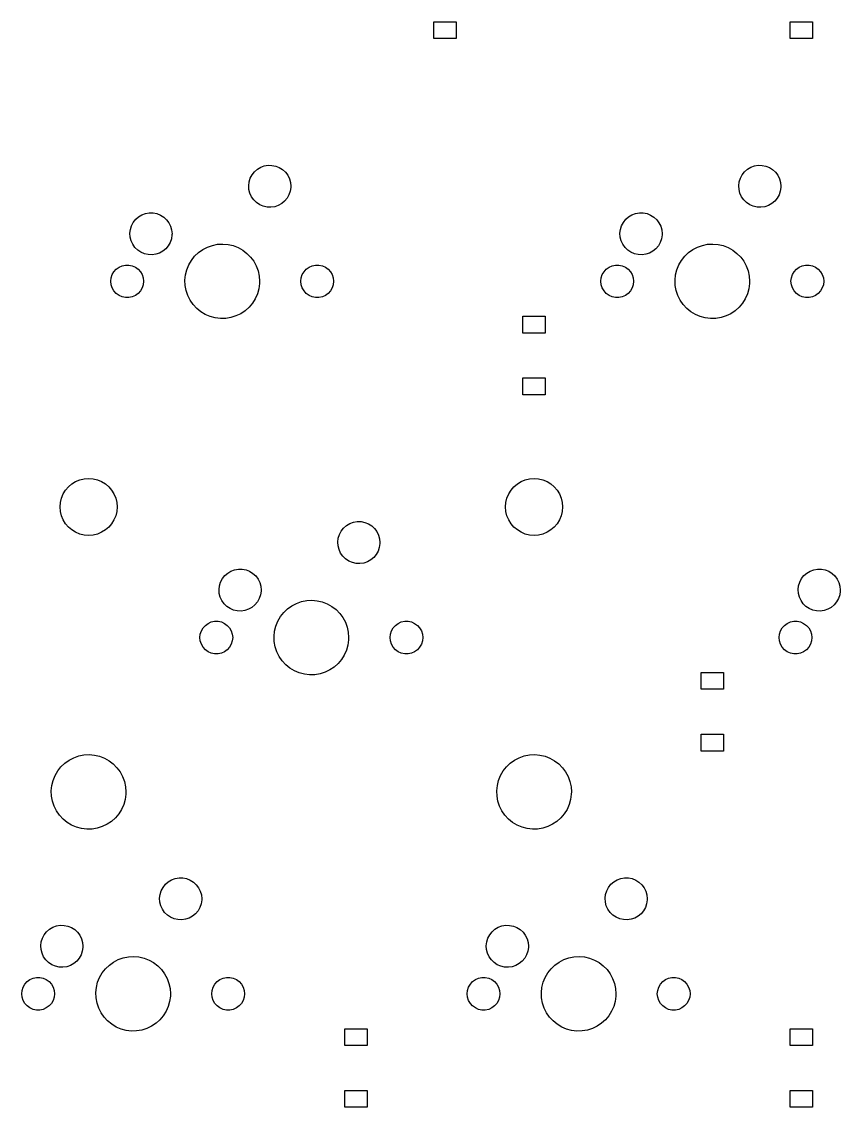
# Model space of a CAD drawing. Extents: x 30 to 427, y -149 to -23.
# Drawn here: x 32.1 to 75.9, y -144.2 to -86.1 of the extents above; entities that cross this region are included whole.
import ezdxf

# ---------------------------------------------------------------- set-up
doc = ezdxf.new("R2010")
doc.units = 0
doc.layers.add('BLACK', color=7, linetype='CONTINUOUS')

msp = doc.modelspace()

# ---------------------------------------------------------------- linework, layer by layer
at = {"layer": 'BLACK', "linetype": 'CONTINUOUS'}
for p, q in [((54.1687, -87.0312), (54.1687, -86.1312)), ((54.1687, -86.1312), (55.3687, -86.1312)), ((55.3687, -86.1312), (55.3687, -87.0312)), ((73.2188, -87.0312), (73.2188, -86.1312)), ((73.2188, -86.1312), (74.4188, -86.1312)), ((74.4188, -86.1312), (74.4188, -87.0312)), ((55.3687, -87.0312), (54.1687, -87.0312)), ((74.4188, -87.0312), (73.2188, -87.0312)), ((44.5865, -94.1581), (44.7412, -94.0224)), ((44.7412, -94.0224), (44.9182, -93.9171)), ((44.9182, -93.9171), (45.1113, -93.8458)), ((45.1113, -93.8458), (45.3142, -93.811)), ((45.3142, -93.811), (45.5201, -93.8137)), ((45.5201, -93.8137), (45.722, -93.8538)), ((45.722, -93.8538), (45.9132, -93.9301)), ((45.9132, -93.9301), (46.0874, -94.04)), ((46.0874, -94.04), (46.2385, -94.1797)), ((70.7802, -94.1581), (70.935, -94.0224)), ((70.935, -94.0224), (71.1119, -93.9171)), ((71.1119, -93.9171), (71.3051, -93.8458)), ((71.3051, -93.8458), (71.508, -93.811)), ((71.508, -93.811), (71.7138, -93.8137)), ((71.7138, -93.8137), (71.9158, -93.8538)), ((71.9158, -93.8538), (72.107, -93.9301)), ((72.107, -93.9301), (72.2811, -94.04)), ((72.2811, -94.04), (72.4323, -94.1797)), ((44.3021, -94.6986), (44.3631, -94.502)), ((44.3631, -94.502), (44.459, -94.3198)), ((44.459, -94.3198), (44.5865, -94.1581)), ((46.2385, -94.1797), (46.3617, -94.3447)), ((46.3617, -94.3447), (46.4528, -94.5293)), ((46.4528, -94.5293), (46.5087, -94.7275)), ((70.4958, -94.6986), (70.5569, -94.502)), ((70.5569, -94.502), (70.6527, -94.3198)), ((70.6527, -94.3198), (70.7802, -94.1581)), ((72.4323, -94.1797), (72.5555, -94.3447)), ((72.5555, -94.3447), (72.6465, -94.5293)), ((72.6465, -94.5293), (72.7024, -94.7275)), ((44.2779, -94.9031), (44.3021, -94.6986)), ((44.2914, -95.1085), (44.2779, -94.9031)), ((44.342, -95.308), (44.2914, -95.1085)), ((46.4964, -95.1951), (46.4302, -95.3901)), ((46.526, -94.9914), (46.4964, -95.1951)), ((46.5087, -94.7275), (46.5275, -94.9325)), ((46.5275, -94.9325), (46.526, -94.9914)), ((70.4716, -94.9031), (70.4958, -94.6986)), ((70.4851, -95.1085), (70.4716, -94.9031)), ((70.5358, -95.308), (70.4851, -95.1085)), ((72.6902, -95.1951), (72.624, -95.3901)), ((72.7197, -94.9914), (72.6902, -95.1951)), ((72.7024, -94.7275), (72.7212, -94.9325)), ((72.7212, -94.9325), (72.7197, -94.9914)), ((44.4282, -95.495), (44.342, -95.308)), ((44.547, -95.6631), (44.4282, -95.495)), ((44.6945, -95.8068), (44.547, -95.6631)), ((46.198, -95.728), (46.0397, -95.8596)), ((46.3296, -95.5697), (46.198, -95.728)), ((46.4302, -95.3901), (46.3296, -95.5697)), ((70.622, -95.495), (70.5358, -95.308)), ((70.7408, -95.6631), (70.622, -95.495)), ((70.8883, -95.8068), (70.7408, -95.6631)), ((72.3917, -95.728), (72.2335, -95.8596)), ((72.5234, -95.5697), (72.3917, -95.728)), ((72.624, -95.3901), (72.5234, -95.5697)), ((38.7613, -96.3858), (38.9642, -96.351)), ((38.9642, -96.351), (39.1701, -96.3537)), ((39.1701, -96.3537), (39.372, -96.3938)), ((44.8657, -95.9212), (44.6945, -95.8068)), ((45.0549, -96.0024), (44.8657, -95.9212)), ((45.2557, -96.0479), (45.0549, -96.0024)), ((45.4614, -96.056), (45.2557, -96.0479)), ((45.6651, -96.0264), (45.4614, -96.056)), ((45.8601, -95.9602), (45.6651, -96.0264)), ((46.0397, -95.8596), (45.8601, -95.9602)), ((64.9551, -96.3858), (65.158, -96.351)), ((65.158, -96.351), (65.3638, -96.3537)), ((65.3638, -96.3537), (65.5658, -96.3938)), ((71.0594, -95.9212), (70.8883, -95.8068)), ((71.2486, -96.0024), (71.0594, -95.9212)), ((71.4494, -96.0479), (71.2486, -96.0024)), ((71.6551, -96.056), (71.4494, -96.0479)), ((71.8589, -96.0264), (71.6551, -96.056)), ((72.0538, -95.9602), (71.8589, -96.0264)), ((72.2335, -95.8596), (72.0538, -95.9602)), ((38.0131, -97.042), (38.109, -96.8598)), ((38.109, -96.8598), (38.2365, -96.6981)), ((38.2365, -96.6981), (38.3912, -96.5624)), ((38.3912, -96.5624), (38.5682, -96.4571)), ((38.5682, -96.4571), (38.7613, -96.3858)), ((39.372, -96.3938), (39.5632, -96.4701)), ((39.5632, -96.4701), (39.7374, -96.58)), ((39.7374, -96.58), (39.8885, -96.7197)), ((39.8885, -96.7197), (40.0117, -96.8847)), ((40.0117, -96.8847), (40.1028, -97.0693)), ((64.2069, -97.042), (64.3027, -96.8598)), ((64.3027, -96.8598), (64.4302, -96.6981)), ((64.4302, -96.6981), (64.585, -96.5624)), ((64.585, -96.5624), (64.7619, -96.4571)), ((64.7619, -96.4571), (64.9551, -96.3858)), ((65.5658, -96.3938), (65.757, -96.4701)), ((65.757, -96.4701), (65.9311, -96.58)), ((65.9311, -96.58), (66.0823, -96.7197)), ((66.0823, -96.7197), (66.2055, -96.8847)), ((66.2055, -96.8847), (66.2965, -97.0693)), ((37.9279, -97.4431), (37.9521, -97.2386)), ((37.9414, -97.6485), (37.9279, -97.4431)), ((37.9521, -97.2386), (38.0131, -97.042)), ((40.1028, -97.0693), (40.1587, -97.2675)), ((40.1587, -97.2675), (40.1775, -97.4725)), ((40.1775, -97.4725), (40.176, -97.5314)), ((64.1216, -97.4431), (64.1458, -97.2386)), ((64.1351, -97.6485), (64.1216, -97.4431)), ((64.1458, -97.2386), (64.2069, -97.042)), ((66.2965, -97.0693), (66.3524, -97.2675)), ((66.3524, -97.2675), (66.3713, -97.4725)), ((66.3713, -97.4725), (66.3697, -97.5314)), ((37.992, -97.848), (37.9414, -97.6485)), ((38.0782, -98.035), (37.992, -97.848)), ((38.197, -98.2031), (38.0782, -98.035)), ((40.0802, -97.9301), (39.9796, -98.1097)), ((40.1464, -97.7351), (40.0802, -97.9301)), ((40.176, -97.5314), (40.1464, -97.7351)), ((42.0706, -98.1826), (42.3364, -98.0893)), ((42.3364, -98.0893), (42.6126, -98.0343)), ((42.6126, -98.0343), (42.8938, -98.0188)), ((42.8938, -98.0188), (43.1744, -98.0431)), ((43.1744, -98.0431), (43.4488, -98.1067)), ((64.1858, -97.848), (64.1351, -97.6485)), ((64.272, -98.035), (64.1858, -97.848)), ((64.3908, -98.2031), (64.272, -98.035)), ((66.274, -97.9301), (66.1734, -98.1097)), ((66.3402, -97.7351), (66.274, -97.9301)), ((66.3697, -97.5314), (66.3402, -97.7351)), ((68.2644, -98.1826), (68.5301, -98.0893)), ((68.5301, -98.0893), (68.8063, -98.0343)), ((68.8063, -98.0343), (69.0876, -98.0188)), ((69.0876, -98.0188), (69.3682, -98.0431)), ((69.3682, -98.0431), (69.6425, -98.1067)), ((38.3445, -98.3468), (38.197, -98.2031)), ((38.5157, -98.4612), (38.3445, -98.3468)), ((38.7049, -98.5424), (38.5157, -98.4612)), ((38.9057, -98.5879), (38.7049, -98.5424)), ((39.1114, -98.596), (38.9057, -98.5879)), ((39.3151, -98.5664), (39.1114, -98.596)), ((39.5101, -98.5002), (39.3151, -98.5664)), ((39.6897, -98.3996), (39.5101, -98.5002)), ((39.848, -98.268), (39.6897, -98.3996)), ((39.9796, -98.1097), (39.848, -98.268)), ((41.2134, -98.8918), (41.3877, -98.6706)), ((41.3877, -98.6706), (41.5915, -98.4762)), ((41.5915, -98.4762), (41.8207, -98.3124)), ((41.8207, -98.3124), (42.0706, -98.1826)), ((43.4488, -98.1067), (43.7115, -98.2084)), ((43.7115, -98.2084), (43.9572, -98.346)), ((43.9572, -98.346), (44.1811, -98.5169)), ((44.1811, -98.5169), (44.3787, -98.7176)), ((64.5383, -98.3468), (64.3908, -98.2031)), ((64.7094, -98.4612), (64.5383, -98.3468)), ((64.8986, -98.5424), (64.7094, -98.4612)), ((65.0994, -98.5879), (64.8986, -98.5424)), ((65.3051, -98.596), (65.0994, -98.5879)), ((65.5089, -98.5664), (65.3051, -98.596)), ((65.7038, -98.5002), (65.5089, -98.5664)), ((65.8835, -98.3996), (65.7038, -98.5002)), ((66.0417, -98.268), (65.8835, -98.3996)), ((66.1734, -98.1097), (66.0417, -98.268)), ((67.4071, -98.8918), (67.5815, -98.6706)), ((67.5815, -98.6706), (67.7853, -98.4762)), ((67.7853, -98.4762), (68.0144, -98.3124)), ((68.0144, -98.3124), (68.2644, -98.1826)), ((69.6425, -98.1067), (69.9052, -98.2084)), ((69.9052, -98.2084), (70.1509, -98.346)), ((70.1509, -98.346), (70.3748, -98.5169)), ((70.3748, -98.5169), (70.5724, -98.7176)), ((37.197, -99.3622), (37.345, -99.2547)), ((37.345, -99.2547), (37.5121, -99.1803)), ((37.5121, -99.1803), (37.691, -99.1423)), ((37.691, -99.1423), (37.874, -99.1423)), ((37.874, -99.1423), (38.0529, -99.1803)), ((38.0529, -99.1803), (38.22, -99.2547)), ((38.22, -99.2547), (38.368, -99.3622)), ((40.9662, -99.3964), (41.0719, -99.1353)), ((41.0719, -99.1353), (41.2134, -98.8918)), ((44.3787, -98.7176), (44.546, -98.9441)), ((44.546, -98.9441), (44.6797, -99.192)), ((44.6797, -99.192), (44.7772, -99.4562)), ((47.357, -99.3622), (47.505, -99.2547)), ((47.505, -99.2547), (47.6721, -99.1803)), ((47.6721, -99.1803), (47.851, -99.1423)), ((47.851, -99.1423), (48.034, -99.1423)), ((48.034, -99.1423), (48.2129, -99.1803)), ((48.2129, -99.1803), (48.38, -99.2547)), ((48.38, -99.2547), (48.528, -99.3622)), ((63.3908, -99.3622), (63.5388, -99.2547)), ((63.5388, -99.2547), (63.7059, -99.1803)), ((63.7059, -99.1803), (63.8848, -99.1423)), ((63.8848, -99.1423), (64.0677, -99.1423)), ((64.0677, -99.1423), (64.2466, -99.1803)), ((64.2466, -99.1803), (64.4137, -99.2547)), ((64.4137, -99.2547), (64.5617, -99.3622)), ((67.1599, -99.3964), (67.2657, -99.1353)), ((67.2657, -99.1353), (67.4071, -98.8918)), ((70.5724, -98.7176), (70.7398, -98.9441)), ((70.7398, -98.9441), (70.8735, -99.192)), ((70.8735, -99.192), (70.971, -99.4562)), ((73.5508, -99.3622), (73.6987, -99.2547)), ((73.6987, -99.2547), (73.8659, -99.1803)), ((73.8659, -99.1803), (74.0448, -99.1423)), ((74.0448, -99.1423), (74.2277, -99.1423)), ((74.2277, -99.1423), (74.4066, -99.1803)), ((74.4066, -99.1803), (74.5737, -99.2547)), ((74.5737, -99.2547), (74.7217, -99.3622)), ((36.9075, -100.012), (36.9266, -99.8306)), ((36.9266, -99.8306), (36.9831, -99.6566)), ((36.9831, -99.6566), (37.0746, -99.4982)), ((37.0746, -99.4982), (37.197, -99.3622)), ((38.368, -99.3622), (38.4904, -99.4982)), ((38.4904, -99.4982), (38.5819, -99.6566)), ((38.5819, -99.6566), (38.6384, -99.8306)), ((38.6384, -99.8306), (38.6575, -100.012)), ((40.8696, -99.9499), (40.8983, -99.6697)), ((40.8983, -99.6697), (40.9662, -99.3964)), ((44.7772, -99.4562), (44.8365, -99.7316)), ((44.8365, -99.7316), (44.8564, -100.012)), ((47.0675, -100.012), (47.0866, -99.8306)), ((47.0866, -99.8306), (47.1431, -99.6566)), ((47.1431, -99.6566), (47.2346, -99.4982)), ((47.2346, -99.4982), (47.357, -99.3622)), ((48.528, -99.3622), (48.6504, -99.4982)), ((48.6504, -99.4982), (48.7419, -99.6566)), ((48.7419, -99.6566), (48.7984, -99.8306)), ((48.7984, -99.8306), (48.8175, -100.012)), ((63.1013, -100.012), (63.1204, -99.8306)), ((63.1204, -99.8306), (63.1769, -99.6566)), ((63.1769, -99.6566), (63.2684, -99.4982)), ((63.2684, -99.4982), (63.3908, -99.3622)), ((64.5617, -99.3622), (64.6841, -99.4982)), ((64.6841, -99.4982), (64.7756, -99.6566)), ((64.7756, -99.6566), (64.8321, -99.8306)), ((64.8321, -99.8306), (64.8512, -100.012)), ((67.0633, -99.9499), (67.092, -99.6697)), ((67.092, -99.6697), (67.1599, -99.3964)), ((70.971, -99.4562), (71.0303, -99.7316)), ((71.0303, -99.7316), (71.0502, -100.012)), ((73.2612, -100.012), (73.2804, -99.8306)), ((73.2804, -99.8306), (73.3369, -99.6566)), ((73.3369, -99.6566), (73.4284, -99.4982)), ((73.4284, -99.4982), (73.5508, -99.3622)), ((74.7217, -99.3622), (74.8441, -99.4982)), ((74.8441, -99.4982), (74.9356, -99.6566)), ((74.9356, -99.6566), (74.9921, -99.8306)), ((74.9921, -99.8306), (75.0112, -100.012)), ((36.9266, -100.194), (36.9075, -100.012)), ((36.9831, -100.368), (36.9266, -100.194)), ((37.0746, -100.527), (36.9831, -100.368)), ((38.5819, -100.368), (38.4904, -100.527)), ((38.6384, -100.194), (38.5819, -100.368)), ((38.6575, -100.012), (38.6384, -100.194)), ((40.8806, -100.231), (40.8696, -99.9499)), ((40.9312, -100.508), (40.8806, -100.231)), ((44.815, -100.417), (44.7385, -100.688)), ((44.8525, -100.138), (44.815, -100.417)), ((44.8564, -100.012), (44.8525, -100.138)), ((47.0866, -100.194), (47.0675, -100.012)), ((47.1431, -100.368), (47.0866, -100.194)), ((47.2346, -100.527), (47.1431, -100.368)), ((48.7419, -100.368), (48.6504, -100.527)), ((48.7984, -100.194), (48.7419, -100.368)), ((48.8175, -100.012), (48.7984, -100.194)), ((63.1204, -100.194), (63.1013, -100.012)), ((63.1769, -100.368), (63.1204, -100.194)), ((63.2684, -100.527), (63.1769, -100.368)), ((64.7756, -100.368), (64.6841, -100.527)), ((64.8321, -100.194), (64.7756, -100.368)), ((64.8512, -100.012), (64.8321, -100.194)), ((67.0744, -100.231), (67.0633, -99.9499)), ((67.125, -100.508), (67.0744, -100.231)), ((71.0087, -100.417), (70.9323, -100.688)), ((71.0462, -100.138), (71.0087, -100.417)), ((71.0502, -100.012), (71.0462, -100.138)), ((73.2804, -100.194), (73.2612, -100.012)), ((73.3369, -100.368), (73.2804, -100.194)), ((73.4284, -100.527), (73.3369, -100.368)), ((74.9356, -100.368), (74.8441, -100.527)), ((74.9921, -100.194), (74.9356, -100.368)), ((75.0112, -100.012), (74.9921, -100.194)), ((37.197, -100.663), (37.0746, -100.527)), ((37.345, -100.77), (37.197, -100.663)), ((37.5121, -100.845), (37.345, -100.77)), ((37.691, -100.883), (37.5121, -100.845)), ((37.874, -100.883), (37.691, -100.883)), ((38.0529, -100.845), (37.874, -100.883)), ((38.22, -100.77), (38.0529, -100.845)), ((38.368, -100.663), (38.22, -100.77)), ((38.4904, -100.527), (38.368, -100.663)), ((41.0204, -100.776), (40.9312, -100.508)), ((41.1463, -101.027), (41.0204, -100.776)), ((44.6246, -100.946), (44.4756, -101.184)), ((44.7385, -100.688), (44.6246, -100.946)), ((47.357, -100.663), (47.2346, -100.527)), ((47.505, -100.77), (47.357, -100.663)), ((47.6721, -100.845), (47.505, -100.77)), ((47.851, -100.883), (47.6721, -100.845)), ((48.034, -100.883), (47.851, -100.883)), ((48.2129, -100.845), (48.034, -100.883)), ((48.38, -100.77), (48.2129, -100.845)), ((48.528, -100.663), (48.38, -100.77)), ((48.6504, -100.527), (48.528, -100.663)), ((63.3908, -100.663), (63.2684, -100.527)), ((63.5388, -100.77), (63.3908, -100.663)), ((63.7059, -100.845), (63.5388, -100.77)), ((63.8848, -100.883), (63.7059, -100.845)), ((64.0677, -100.883), (63.8848, -100.883)), ((64.2466, -100.845), (64.0677, -100.883)), ((64.4137, -100.77), (64.2466, -100.845)), ((64.5617, -100.663), (64.4137, -100.77)), ((64.6841, -100.527), (64.5617, -100.663)), ((67.2141, -100.776), (67.125, -100.508)), ((67.34, -101.027), (67.2141, -100.776)), ((70.8184, -100.946), (70.6693, -101.184)), ((70.9323, -100.688), (70.8184, -100.946)), ((73.5508, -100.663), (73.4284, -100.527)), ((73.6987, -100.77), (73.5508, -100.663)), ((73.8659, -100.845), (73.6987, -100.77)), ((74.0448, -100.883), (73.8659, -100.845)), ((74.2277, -100.883), (74.0448, -100.883)), ((74.4066, -100.845), (74.2277, -100.883)), ((74.5737, -100.77), (74.4066, -100.845)), ((74.7217, -100.663), (74.5737, -100.77)), ((74.8441, -100.527), (74.7217, -100.663)), ((41.3064, -101.259), (41.1463, -101.027)), ((41.4976, -101.466), (41.3064, -101.259)), ((41.716, -101.644), (41.4976, -101.466)), ((44.2944, -101.4), (44.0846, -101.588)), ((44.4756, -101.184), (44.2944, -101.4)), ((67.5001, -101.259), (67.34, -101.027)), ((67.6913, -101.466), (67.5001, -101.259)), ((67.9097, -101.644), (67.6913, -101.466)), ((70.4881, -101.4), (70.2783, -101.588)), ((70.6693, -101.184), (70.4881, -101.4)), ((41.9573, -101.789), (41.716, -101.644)), ((42.2166, -101.899), (41.9573, -101.789)), ((42.4889, -101.971), (42.2166, -101.899)), ((42.7686, -102.004), (42.4889, -101.971)), ((43.0501, -101.998), (42.7686, -102.004)), ((43.328, -101.951), (43.0501, -101.998)), ((43.5965, -101.866), (43.328, -101.951)), ((43.8504, -101.744), (43.5965, -101.866)), ((44.0846, -101.588), (43.8504, -101.744)), ((58.9312, -102.781), (58.9312, -101.881)), ((58.9312, -101.881), (60.1312, -101.881)), ((60.1312, -101.881), (60.1312, -102.781)), ((68.151, -101.789), (67.9097, -101.644)), ((68.4104, -101.899), (68.151, -101.789)), ((68.6826, -101.971), (68.4104, -101.899)), ((68.9623, -102.004), (68.6826, -101.971)), ((69.2439, -101.998), (68.9623, -102.004)), ((69.5217, -101.951), (69.2439, -101.998)), ((69.7903, -101.866), (69.5217, -101.951)), ((70.0441, -101.744), (69.7903, -101.866)), ((70.2783, -101.588), (70.0441, -101.744)), ((60.1312, -102.781), (58.9312, -102.781)), ((58.9312, -106.081), (58.9312, -105.181)), ((58.9312, -105.181), (60.1312, -105.181)), ((60.1312, -105.181), (60.1312, -106.081)), ((60.1312, -106.081), (58.9312, -106.081)), ((34.6411, -111), (34.823, -110.845)), ((34.823, -110.845), (35.0269, -110.72)), ((35.0269, -110.72), (35.2478, -110.628)), ((35.2478, -110.628), (35.4803, -110.572)), ((35.4803, -110.572), (35.7188, -110.553)), ((35.7188, -110.553), (35.9572, -110.572)), ((35.9572, -110.572), (36.1897, -110.628)), ((36.1897, -110.628), (36.4106, -110.72)), ((36.4106, -110.72), (36.6145, -110.845)), ((36.6145, -110.845), (36.7964, -111)), ((58.4536, -111), (58.6355, -110.845)), ((58.6355, -110.845), (58.8394, -110.72)), ((58.8394, -110.72), (59.0603, -110.628)), ((59.0603, -110.628), (59.2928, -110.572)), ((59.2928, -110.572), (59.5312, -110.553)), ((59.5312, -110.553), (59.7697, -110.572)), ((59.7697, -110.572), (60.0022, -110.628)), ((60.0022, -110.628), (60.2231, -110.72)), ((60.2231, -110.72), (60.427, -110.845)), ((60.427, -110.845), (60.6089, -111)), ((34.2693, -111.607), (34.3609, -111.386)), ((34.3609, -111.386), (34.4858, -111.182)), ((34.4858, -111.182), (34.6411, -111)), ((36.7964, -111), (36.9517, -111.182)), ((36.9517, -111.182), (37.0766, -111.386)), ((37.0766, -111.386), (37.1682, -111.607)), ((58.0818, -111.607), (58.1734, -111.386)), ((58.1734, -111.386), (58.2983, -111.182)), ((58.2983, -111.182), (58.4536, -111)), ((60.6089, -111), (60.7642, -111.182)), ((60.7642, -111.182), (60.8891, -111.386)), ((60.8891, -111.386), (60.9807, -111.607)), ((34.1947, -112.078), (34.2135, -111.839)), ((34.2135, -111.839), (34.2693, -111.607)), ((37.1682, -111.607), (37.224, -111.839)), ((37.224, -111.839), (37.2428, -112.078)), ((58.0072, -112.078), (58.026, -111.839)), ((58.026, -111.839), (58.0818, -111.607)), ((60.9807, -111.607), (61.0365, -111.839)), ((61.0365, -111.839), (61.0552, -112.078)), ((34.2135, -112.316), (34.1947, -112.078)), ((34.2693, -112.548), (34.2135, -112.316)), ((34.3609, -112.769), (34.2693, -112.548)), ((37.1682, -112.548), (37.0766, -112.769)), ((37.224, -112.316), (37.1682, -112.548)), ((37.2428, -112.078), (37.224, -112.316)), ((58.026, -112.316), (58.0072, -112.078)), ((58.0818, -112.548), (58.026, -112.316)), ((58.1734, -112.769), (58.0818, -112.548)), ((60.9807, -112.548), (60.8891, -112.769)), ((61.0365, -112.316), (60.9807, -112.548)), ((61.0552, -112.078), (61.0365, -112.316)), ((34.4858, -112.973), (34.3609, -112.769)), ((34.6411, -113.155), (34.4858, -112.973)), ((34.823, -113.31), (34.6411, -113.155)), ((36.7964, -113.155), (36.6145, -113.31)), ((36.9517, -112.973), (36.7964, -113.155)), ((37.0766, -112.769), (36.9517, -112.973)), ((49.349, -113.208), (49.5037, -113.072)), ((49.5037, -113.072), (49.6807, -112.967)), ((49.6807, -112.967), (49.8738, -112.896)), ((49.8738, -112.896), (50.0767, -112.861)), ((50.0767, -112.861), (50.2826, -112.864)), ((50.2826, -112.864), (50.4845, -112.904)), ((50.4845, -112.904), (50.6757, -112.98)), ((50.6757, -112.98), (50.8499, -113.09)), ((50.8499, -113.09), (51.001, -113.23)), ((58.2983, -112.973), (58.1734, -112.769)), ((58.4536, -113.155), (58.2983, -112.973)), ((58.6355, -113.31), (58.4536, -113.155)), ((60.6089, -113.155), (60.427, -113.31)), ((60.7642, -112.973), (60.6089, -113.155)), ((60.8891, -112.769), (60.7642, -112.973)), ((35.0269, -113.435), (34.823, -113.31)), ((35.2478, -113.527), (35.0269, -113.435)), ((35.4803, -113.583), (35.2478, -113.527)), ((35.7188, -113.602), (35.4803, -113.583)), ((35.9572, -113.583), (35.7188, -113.602)), ((36.1897, -113.527), (35.9572, -113.583)), ((36.4106, -113.435), (36.1897, -113.527)), ((36.6145, -113.31), (36.4106, -113.435)), ((49.0404, -113.953), (49.0646, -113.749)), ((49.0646, -113.749), (49.1256, -113.552)), ((49.1256, -113.552), (49.2215, -113.37)), ((49.2215, -113.37), (49.349, -113.208)), ((51.001, -113.23), (51.1242, -113.395)), ((51.1242, -113.395), (51.2153, -113.579)), ((51.2153, -113.579), (51.2712, -113.777)), ((51.2712, -113.777), (51.29, -113.983)), ((58.8394, -113.435), (58.6355, -113.31)), ((59.0603, -113.527), (58.8394, -113.435)), ((59.2928, -113.583), (59.0603, -113.527)), ((59.5312, -113.602), (59.2928, -113.583)), ((59.7697, -113.583), (59.5312, -113.602)), ((60.0022, -113.527), (59.7697, -113.583)), ((60.2231, -113.435), (60.0022, -113.527)), ((60.427, -113.31), (60.2231, -113.435)), ((49.0539, -114.158), (49.0404, -113.953)), ((49.1045, -114.358), (49.0539, -114.158)), ((49.1907, -114.545), (49.1045, -114.358)), ((51.2589, -114.245), (51.1927, -114.44)), ((51.2885, -114.041), (51.2589, -114.245)), ((51.29, -113.983), (51.2885, -114.041)), ((49.3095, -114.713), (49.1907, -114.545)), ((49.457, -114.857), (49.3095, -114.713)), ((49.6282, -114.971), (49.457, -114.857)), ((50.8022, -114.91), (50.6226, -115.01)), ((50.9605, -114.778), (50.8022, -114.91)), ((51.0921, -114.62), (50.9605, -114.778)), ((51.1927, -114.44), (51.0921, -114.62)), ((43.1537, -115.612), (43.3307, -115.507)), ((43.3307, -115.507), (43.5238, -115.436)), ((43.5238, -115.436), (43.7267, -115.401)), ((43.7267, -115.401), (43.9326, -115.404)), ((43.9326, -115.404), (44.1345, -115.444)), ((44.1345, -115.444), (44.3257, -115.52)), ((49.8174, -115.052), (49.6282, -114.971)), ((50.0182, -115.098), (49.8174, -115.052)), ((50.2239, -115.106), (50.0182, -115.098)), ((50.4276, -115.076), (50.2239, -115.106)), ((50.6226, -115.01), (50.4276, -115.076)), ((74.11, -115.612), (74.2869, -115.507)), ((74.2869, -115.507), (74.4801, -115.436)), ((74.4801, -115.436), (74.683, -115.401)), ((74.683, -115.401), (74.8888, -115.404)), ((74.8888, -115.404), (75.0908, -115.444)), ((75.0908, -115.444), (75.282, -115.52)), ((42.7146, -116.289), (42.7756, -116.092)), ((42.7756, -116.092), (42.8715, -115.91)), ((42.8715, -115.91), (42.999, -115.748)), ((42.999, -115.748), (43.1537, -115.612)), ((44.3257, -115.52), (44.4999, -115.63)), ((44.4999, -115.63), (44.651, -115.77)), ((44.651, -115.77), (44.7742, -115.935)), ((44.7742, -115.935), (44.8653, -116.119)), ((73.6708, -116.289), (73.7319, -116.092)), ((73.7319, -116.092), (73.8277, -115.91)), ((73.8277, -115.91), (73.9552, -115.748)), ((73.9552, -115.748), (74.11, -115.612)), ((75.282, -115.52), (75.4561, -115.63)), ((75.4561, -115.63), (75.6073, -115.77)), ((75.6073, -115.77), (75.7305, -115.935)), ((75.7305, -115.935), (75.8215, -116.119)), ((42.6904, -116.493), (42.7146, -116.289)), ((42.7039, -116.698), (42.6904, -116.493)), ((44.8653, -116.119), (44.9212, -116.317)), ((44.9385, -116.581), (44.9089, -116.785)), ((44.9212, -116.317), (44.94, -116.522)), ((44.94, -116.522), (44.9385, -116.581)), ((73.6466, -116.493), (73.6708, -116.289)), ((73.6601, -116.698), (73.6466, -116.493)), ((75.8215, -116.119), (75.8774, -116.317)), ((75.8947, -116.581), (75.8652, -116.785)), ((75.8774, -116.317), (75.8962, -116.522)), ((75.8962, -116.522), (75.8947, -116.581)), ((42.7545, -116.898), (42.7039, -116.698)), ((42.8407, -117.085), (42.7545, -116.898)), ((42.9595, -117.253), (42.8407, -117.085)), ((43.107, -117.397), (42.9595, -117.253)), ((44.7421, -117.16), (44.6105, -117.318)), ((44.8427, -116.98), (44.7421, -117.16)), ((44.9089, -116.785), (44.8427, -116.98)), ((46.5832, -117.362), (46.8331, -117.233)), ((46.8331, -117.233), (47.0989, -117.139)), ((47.0989, -117.139), (47.3751, -117.084)), ((47.3751, -117.084), (47.6563, -117.069)), ((47.6563, -117.069), (47.9369, -117.093)), ((47.9369, -117.093), (48.2113, -117.157)), ((48.2113, -117.157), (48.474, -117.258)), ((48.474, -117.258), (48.7197, -117.396)), ((73.7108, -116.898), (73.6601, -116.698)), ((73.797, -117.085), (73.7108, -116.898)), ((73.9158, -117.253), (73.797, -117.085)), ((74.0633, -117.397), (73.9158, -117.253)), ((75.6984, -117.16), (75.5667, -117.318)), ((75.799, -116.98), (75.6984, -117.16)), ((75.8652, -116.785), (75.799, -116.98)), ((43.2782, -117.511), (43.107, -117.397)), ((43.4674, -117.592), (43.2782, -117.511)), ((43.6682, -117.638), (43.4674, -117.592)), ((43.8739, -117.646), (43.6682, -117.638)), ((44.0776, -117.616), (43.8739, -117.646)), ((44.2726, -117.55), (44.0776, -117.616)), ((44.4522, -117.45), (44.2726, -117.55)), ((44.6105, -117.318), (44.4522, -117.45)), ((45.9759, -117.942), (46.1502, -117.721)), ((46.1502, -117.721), (46.354, -117.526)), ((46.354, -117.526), (46.5832, -117.362)), ((48.7197, -117.396), (48.9436, -117.567)), ((48.9436, -117.567), (49.1412, -117.768)), ((49.1412, -117.768), (49.3085, -117.994)), ((74.2344, -117.511), (74.0633, -117.397)), ((74.4236, -117.592), (74.2344, -117.511)), ((74.6244, -117.638), (74.4236, -117.592)), ((74.8301, -117.646), (74.6244, -117.638)), ((75.0339, -117.616), (74.8301, -117.646)), ((75.2288, -117.55), (75.0339, -117.616)), ((75.4085, -117.45), (75.2288, -117.55)), ((75.5667, -117.318), (75.4085, -117.45)), ((41.8371, -118.548), (41.9595, -118.412)), ((41.9595, -118.412), (42.1075, -118.305)), ((42.1075, -118.305), (42.2746, -118.23)), ((42.2746, -118.23), (42.4535, -118.192)), ((42.4535, -118.192), (42.6365, -118.192)), ((42.6365, -118.192), (42.8154, -118.23)), ((42.8154, -118.23), (42.9825, -118.305)), ((42.9825, -118.305), (43.1305, -118.412)), ((43.1305, -118.412), (43.2529, -118.548)), ((45.7287, -118.446), (45.8344, -118.185)), ((45.8344, -118.185), (45.9759, -117.942)), ((49.3085, -117.994), (49.4422, -118.242)), ((49.4422, -118.242), (49.5397, -118.506)), ((51.9971, -118.548), (52.1195, -118.412)), ((52.1195, -118.412), (52.2675, -118.305)), ((52.2675, -118.305), (52.4346, -118.23)), ((52.4346, -118.23), (52.6135, -118.192)), ((52.6135, -118.192), (52.7965, -118.192)), ((52.7965, -118.192), (52.9754, -118.23)), ((52.9754, -118.23), (53.1425, -118.305)), ((53.1425, -118.305), (53.2905, -118.412)), ((53.2905, -118.412), (53.4129, -118.548)), ((72.7934, -118.548), (72.9158, -118.412)), ((72.9158, -118.412), (73.0637, -118.305)), ((73.0637, -118.305), (73.2309, -118.23)), ((73.2309, -118.23), (73.4098, -118.192)), ((73.4098, -118.192), (73.5927, -118.192)), ((73.5927, -118.192), (73.7716, -118.23)), ((73.7716, -118.23), (73.9387, -118.305)), ((73.9387, -118.305), (74.0867, -118.412)), ((74.0867, -118.412), (74.2091, -118.548)), ((41.67, -119.062), (41.6891, -118.881)), ((41.6891, -118.881), (41.7456, -118.707)), ((41.7456, -118.707), (41.8371, -118.548)), ((43.2529, -118.548), (43.3444, -118.707)), ((43.3444, -118.707), (43.4009, -118.881)), ((43.4009, -118.881), (43.42, -119.062)), ((45.6321, -119), (45.6608, -118.72)), ((45.6431, -119.281), (45.6321, -119)), ((45.6608, -118.72), (45.7287, -118.446)), ((49.5397, -118.506), (49.599, -118.782)), ((49.599, -118.782), (49.6189, -119.062)), ((51.83, -119.062), (51.8491, -118.881)), ((51.8491, -118.881), (51.9056, -118.707)), ((51.9056, -118.707), (51.9971, -118.548)), ((53.4129, -118.548), (53.5044, -118.707)), ((53.5044, -118.707), (53.5609, -118.881)), ((53.5609, -118.881), (53.58, -119.062)), ((72.6262, -119.062), (72.6454, -118.881)), ((72.6454, -118.881), (72.7019, -118.707)), ((72.7019, -118.707), (72.7934, -118.548)), ((74.2091, -118.548), (74.3006, -118.707)), ((74.3006, -118.707), (74.3571, -118.881)), ((74.3571, -118.881), (74.3762, -119.062)), ((41.6891, -119.244), (41.67, -119.062)), ((41.7456, -119.418), (41.6891, -119.244)), ((41.8371, -119.577), (41.7456, -119.418)), ((41.9595, -119.713), (41.8371, -119.577)), ((43.2529, -119.577), (43.1305, -119.713)), ((43.3444, -119.418), (43.2529, -119.577)), ((43.4009, -119.244), (43.3444, -119.418)), ((43.42, -119.062), (43.4009, -119.244)), ((45.6937, -119.558), (45.6431, -119.281)), ((45.7829, -119.826), (45.6937, -119.558)), ((49.5775, -119.467), (49.501, -119.738)), ((49.615, -119.188), (49.5775, -119.467)), ((49.6189, -119.062), (49.615, -119.188)), ((51.8491, -119.244), (51.83, -119.062)), ((51.9056, -119.418), (51.8491, -119.244)), ((51.9971, -119.577), (51.9056, -119.418)), ((52.1195, -119.713), (51.9971, -119.577)), ((53.4129, -119.577), (53.2905, -119.713)), ((53.5044, -119.418), (53.4129, -119.577)), ((53.5609, -119.244), (53.5044, -119.418)), ((53.58, -119.062), (53.5609, -119.244)), ((72.6454, -119.244), (72.6262, -119.062)), ((72.7019, -119.418), (72.6454, -119.244)), ((72.7934, -119.577), (72.7019, -119.418)), ((72.9158, -119.713), (72.7934, -119.577)), ((74.2091, -119.577), (74.0867, -119.713)), ((74.3006, -119.418), (74.2091, -119.577)), ((74.3571, -119.244), (74.3006, -119.418)), ((74.3762, -119.062), (74.3571, -119.244)), ((42.1075, -119.82), (41.9595, -119.713)), ((42.2746, -119.895), (42.1075, -119.82)), ((42.4535, -119.933), (42.2746, -119.895)), ((42.6365, -119.933), (42.4535, -119.933)), ((42.8154, -119.895), (42.6365, -119.933)), ((42.9825, -119.82), (42.8154, -119.895)), ((43.1305, -119.713), (42.9825, -119.82)), ((45.9088, -120.077), (45.7829, -119.826)), ((46.0689, -120.309), (45.9088, -120.077)), ((49.3871, -119.996), (49.2381, -120.234)), ((49.501, -119.738), (49.3871, -119.996)), ((52.2675, -119.82), (52.1195, -119.713)), ((52.4346, -119.895), (52.2675, -119.82)), ((52.6135, -119.933), (52.4346, -119.895)), ((52.7965, -119.933), (52.6135, -119.933)), ((52.9754, -119.895), (52.7965, -119.933)), ((53.1425, -119.82), (52.9754, -119.895)), ((53.2905, -119.713), (53.1425, -119.82)), ((73.0637, -119.82), (72.9158, -119.713)), ((73.2309, -119.895), (73.0637, -119.82)), ((73.4098, -119.933), (73.2309, -119.895)), ((73.5927, -119.933), (73.4098, -119.933)), ((73.7716, -119.895), (73.5927, -119.933)), ((73.9387, -119.82), (73.7716, -119.895)), ((74.0867, -119.713), (73.9387, -119.82)), ((46.2601, -120.516), (46.0689, -120.309)), ((46.4785, -120.694), (46.2601, -120.516)), ((46.7198, -120.839), (46.4785, -120.694)), ((48.8471, -120.638), (48.6129, -120.794)), ((49.0569, -120.45), (48.8471, -120.638)), ((49.2381, -120.234), (49.0569, -120.45)), ((46.9791, -120.949), (46.7198, -120.839)), ((47.2514, -121.021), (46.9791, -120.949)), ((47.5311, -121.054), (47.2514, -121.021)), ((47.8126, -121.048), (47.5311, -121.054)), ((48.0905, -121.001), (47.8126, -121.048)), ((48.359, -120.916), (48.0905, -121.001)), ((48.6129, -120.794), (48.359, -120.916)), ((68.4562, -121.831), (68.4562, -120.931)), ((68.4562, -120.931), (69.6562, -120.931)), ((69.6562, -120.931), (69.6562, -121.831)), ((69.6562, -121.831), (68.4562, -121.831)), ((68.4562, -125.131), (68.4562, -124.231)), ((68.4562, -124.231), (69.6562, -124.231)), ((69.6562, -124.231), (69.6562, -125.131)), ((35.1926, -125.394), (35.4688, -125.339)), ((35.4688, -125.339), (35.7501, -125.324)), ((35.7501, -125.324), (36.0307, -125.348)), ((36.0307, -125.348), (36.305, -125.412)), ((59.0051, -125.394), (59.2813, -125.339)), ((59.2813, -125.339), (59.5626, -125.324)), ((59.5626, -125.324), (59.8432, -125.348)), ((59.8432, -125.348), (60.1175, -125.412)), ((69.6562, -125.131), (68.4562, -125.131)), ((34.244, -125.976), (34.4478, -125.781)), ((34.4478, -125.781), (34.6769, -125.617)), ((34.6769, -125.617), (34.9269, -125.488)), ((34.9269, -125.488), (35.1926, -125.394)), ((36.305, -125.412), (36.5677, -125.513)), ((36.5677, -125.513), (36.8134, -125.651)), ((36.8134, -125.651), (37.0373, -125.822)), ((37.0373, -125.822), (37.2349, -126.023)), ((58.0565, -125.976), (58.2603, -125.781)), ((58.2603, -125.781), (58.4894, -125.617)), ((58.4894, -125.617), (58.7394, -125.488)), ((58.7394, -125.488), (59.0051, -125.394)), ((60.1175, -125.412), (60.3802, -125.513)), ((60.3802, -125.513), (60.6259, -125.651)), ((60.6259, -125.651), (60.8498, -125.822)), ((60.8498, -125.822), (61.0474, -126.023)), ((33.8224, -126.701), (33.9282, -126.44)), ((33.9282, -126.44), (34.0696, -126.197)), ((34.0696, -126.197), (34.244, -125.976)), ((37.2349, -126.023), (37.4023, -126.249)), ((37.4023, -126.249), (37.536, -126.497)), ((37.536, -126.497), (37.6335, -126.761)), ((57.6349, -126.701), (57.7407, -126.44)), ((57.7407, -126.44), (57.8821, -126.197)), ((57.8821, -126.197), (58.0565, -125.976)), ((61.0474, -126.023), (61.2148, -126.249)), ((61.2148, -126.249), (61.3485, -126.497)), ((61.3485, -126.497), (61.446, -126.761)), ((33.7258, -127.255), (33.7545, -126.975)), ((33.7545, -126.975), (33.8224, -126.701)), ((37.6335, -126.761), (37.6928, -127.037)), ((37.6928, -127.037), (37.7126, -127.317)), ((57.5383, -127.255), (57.567, -126.975)), ((57.567, -126.975), (57.6349, -126.701)), ((61.446, -126.761), (61.5053, -127.037)), ((61.5053, -127.037), (61.5251, -127.317)), ((33.7369, -127.536), (33.7258, -127.255)), ((33.7875, -127.813), (33.7369, -127.536)), ((37.7087, -127.443), (37.6712, -127.722)), ((37.7126, -127.317), (37.7087, -127.443)), ((57.5494, -127.536), (57.5383, -127.255)), ((57.6, -127.813), (57.5494, -127.536)), ((61.5212, -127.443), (61.4837, -127.722)), ((61.5251, -127.317), (61.5212, -127.443)), ((33.8766, -128.081), (33.7875, -127.813)), ((34.0025, -128.332), (33.8766, -128.081)), ((37.4809, -128.251), (37.3318, -128.489)), ((37.5948, -127.993), (37.4809, -128.251)), ((37.6712, -127.722), (37.5948, -127.993)), ((57.6891, -128.081), (57.6, -127.813)), ((57.815, -128.332), (57.6891, -128.081)), ((61.2934, -128.251), (61.1443, -128.489)), ((61.4073, -127.993), (61.2934, -128.251)), ((61.4837, -127.722), (61.4073, -127.993)), ((34.1626, -128.564), (34.0025, -128.332)), ((34.3538, -128.771), (34.1626, -128.564)), ((34.5722, -128.949), (34.3538, -128.771)), ((37.1506, -128.705), (36.9408, -128.893)), ((37.3318, -128.489), (37.1506, -128.705)), ((57.9751, -128.564), (57.815, -128.332)), ((58.1663, -128.771), (57.9751, -128.564)), ((58.3847, -128.949), (58.1663, -128.771)), ((60.9631, -128.705), (60.7533, -128.893)), ((61.1443, -128.489), (60.9631, -128.705)), ((34.8135, -129.094), (34.5722, -128.949)), ((35.0729, -129.204), (34.8135, -129.094)), ((35.3451, -129.276), (35.0729, -129.204)), ((35.6248, -129.309), (35.3451, -129.276)), ((35.9064, -129.303), (35.6248, -129.309)), ((36.1842, -129.256), (35.9064, -129.303)), ((36.4528, -129.171), (36.1842, -129.256)), ((36.7066, -129.049), (36.4528, -129.171)), ((36.9408, -128.893), (36.7066, -129.049)), ((58.626, -129.094), (58.3847, -128.949)), ((58.8854, -129.204), (58.626, -129.094)), ((59.1576, -129.276), (58.8854, -129.204)), ((59.4373, -129.309), (59.1576, -129.276)), ((59.7189, -129.303), (59.4373, -129.309)), ((59.9967, -129.256), (59.7189, -129.303)), ((60.2653, -129.171), (59.9967, -129.256)), ((60.5191, -129.049), (60.2653, -129.171)), ((60.7533, -128.893), (60.5191, -129.049)), ((39.6965, -132.42), (39.824, -132.258)), ((39.824, -132.258), (39.9787, -132.122)), ((39.9787, -132.122), (40.1557, -132.017)), ((40.1557, -132.017), (40.3488, -131.946)), ((40.3488, -131.946), (40.5517, -131.911)), ((40.5517, -131.911), (40.7576, -131.914)), ((40.7576, -131.914), (40.9595, -131.954)), ((40.9595, -131.954), (41.1507, -132.03)), ((41.1507, -132.03), (41.3249, -132.14)), ((41.3249, -132.14), (41.476, -132.28)), ((41.476, -132.28), (41.5992, -132.445)), ((63.509, -132.42), (63.6365, -132.258)), ((63.6365, -132.258), (63.7912, -132.122)), ((63.7912, -132.122), (63.9682, -132.017)), ((63.9682, -132.017), (64.1613, -131.946)), ((64.1613, -131.946), (64.3642, -131.911)), ((64.3642, -131.911), (64.5701, -131.914)), ((64.5701, -131.914), (64.772, -131.954)), ((64.772, -131.954), (64.9632, -132.03)), ((64.9632, -132.03), (65.1374, -132.14)), ((65.1374, -132.14), (65.2885, -132.28)), ((65.2885, -132.28), (65.4117, -132.445)), ((39.5154, -133.003), (39.5396, -132.799)), ((39.5396, -132.799), (39.6006, -132.602)), ((39.6006, -132.602), (39.6965, -132.42)), ((41.5992, -132.445), (41.6903, -132.629)), ((41.6903, -132.629), (41.7462, -132.827)), ((41.7462, -132.827), (41.765, -133.032)), ((63.3279, -133.003), (63.3521, -132.799)), ((63.3521, -132.799), (63.4131, -132.602)), ((63.4131, -132.602), (63.509, -132.42)), ((65.4117, -132.445), (65.5028, -132.629)), ((65.5028, -132.629), (65.5587, -132.827)), ((65.5587, -132.827), (65.5775, -133.032)), ((39.5289, -133.208), (39.5154, -133.003)), ((39.5795, -133.408), (39.5289, -133.208)), ((39.6657, -133.595), (39.5795, -133.408)), ((41.6677, -133.49), (41.5671, -133.67)), ((41.7339, -133.295), (41.6677, -133.49)), ((41.7635, -133.091), (41.7339, -133.295)), ((41.765, -133.032), (41.7635, -133.091)), ((63.3414, -133.208), (63.3279, -133.003)), ((63.392, -133.408), (63.3414, -133.208)), ((63.4782, -133.595), (63.392, -133.408)), ((65.4802, -133.49), (65.3796, -133.67)), ((65.5464, -133.295), (65.4802, -133.49)), ((65.576, -133.091), (65.5464, -133.295)), ((65.5775, -133.032), (65.576, -133.091)), ((39.7845, -133.763), (39.6657, -133.595)), ((39.932, -133.907), (39.7845, -133.763)), ((40.1032, -134.021), (39.932, -133.907)), ((40.2924, -134.102), (40.1032, -134.021)), ((41.0976, -134.06), (40.9026, -134.126)), ((41.2772, -133.96), (41.0976, -134.06)), ((41.4355, -133.828), (41.2772, -133.96)), ((41.5671, -133.67), (41.4355, -133.828)), ((63.597, -133.763), (63.4782, -133.595)), ((63.7445, -133.907), (63.597, -133.763)), ((63.9157, -134.021), (63.7445, -133.907)), ((64.1049, -134.102), (63.9157, -134.021)), ((64.9101, -134.06), (64.7151, -134.126)), ((65.0897, -133.96), (64.9101, -134.06)), ((65.248, -133.828), (65.0897, -133.96)), ((65.3796, -133.67), (65.248, -133.828)), ((33.474, -134.798), (33.6287, -134.662)), ((33.6287, -134.662), (33.8057, -134.557)), ((33.8057, -134.557), (33.9988, -134.486)), ((33.9988, -134.486), (34.2017, -134.451)), ((34.2017, -134.451), (34.4076, -134.454)), ((34.4076, -134.454), (34.6095, -134.494)), ((34.6095, -134.494), (34.8007, -134.57)), ((34.8007, -134.57), (34.9749, -134.68)), ((40.4932, -134.148), (40.2924, -134.102)), ((40.6989, -134.156), (40.4932, -134.148)), ((40.9026, -134.126), (40.6989, -134.156)), ((57.2865, -134.798), (57.4412, -134.662)), ((57.4412, -134.662), (57.6182, -134.557)), ((57.6182, -134.557), (57.8113, -134.486)), ((57.8113, -134.486), (58.0142, -134.451)), ((58.0142, -134.451), (58.2201, -134.454)), ((58.2201, -134.454), (58.422, -134.494)), ((58.422, -134.494), (58.6132, -134.57)), ((58.6132, -134.57), (58.7874, -134.68)), ((64.3057, -134.148), (64.1049, -134.102)), ((64.5114, -134.156), (64.3057, -134.148)), ((64.7151, -134.126), (64.5114, -134.156)), ((33.1896, -135.339), (33.2506, -135.142)), ((33.2506, -135.142), (33.3465, -134.96)), ((33.3465, -134.96), (33.474, -134.798)), ((34.9749, -134.68), (35.126, -134.82)), ((35.126, -134.82), (35.2492, -134.985)), ((35.2492, -134.985), (35.3403, -135.169)), ((35.3403, -135.169), (35.3962, -135.367)), ((57.0021, -135.339), (57.0631, -135.142)), ((57.0631, -135.142), (57.159, -134.96)), ((57.159, -134.96), (57.2865, -134.798)), ((58.7874, -134.68), (58.9385, -134.82)), ((58.9385, -134.82), (59.0617, -134.985)), ((59.0617, -134.985), (59.1528, -135.169)), ((59.1528, -135.169), (59.2087, -135.367)), ((33.1654, -135.543), (33.1896, -135.339)), ((33.1789, -135.748), (33.1654, -135.543)), ((33.2295, -135.948), (33.1789, -135.748)), ((35.3839, -135.835), (35.3177, -136.03)), ((35.4135, -135.631), (35.3839, -135.835)), ((35.3962, -135.367), (35.415, -135.572)), ((35.415, -135.572), (35.4135, -135.631)), ((56.9779, -135.543), (57.0021, -135.339)), ((56.9914, -135.748), (56.9779, -135.543)), ((57.042, -135.948), (56.9914, -135.748)), ((59.1964, -135.835), (59.1302, -136.03)), ((59.226, -135.631), (59.1964, -135.835)), ((59.2087, -135.367), (59.2275, -135.572)), ((59.2275, -135.572), (59.226, -135.631)), ((33.3157, -136.135), (33.2295, -135.948)), ((33.4345, -136.303), (33.3157, -136.135)), ((33.582, -136.447), (33.4345, -136.303)), ((35.0855, -136.368), (34.9272, -136.5)), ((35.2171, -136.21), (35.0855, -136.368)), ((35.3177, -136.03), (35.2171, -136.21)), ((36.829, -136.576), (37.0582, -136.412)), ((37.0582, -136.412), (37.3081, -136.283)), ((37.3081, -136.283), (37.5739, -136.189)), ((37.5739, -136.189), (37.8501, -136.134)), ((37.8501, -136.134), (38.1313, -136.119)), ((38.1313, -136.119), (38.4119, -136.143)), ((38.4119, -136.143), (38.6863, -136.207)), ((38.6863, -136.207), (38.949, -136.308)), ((38.949, -136.308), (39.1947, -136.446)), ((57.1282, -136.135), (57.042, -135.948)), ((57.247, -136.303), (57.1282, -136.135)), ((57.3945, -136.447), (57.247, -136.303)), ((58.898, -136.368), (58.7397, -136.5)), ((59.0296, -136.21), (58.898, -136.368)), ((59.1302, -136.03), (59.0296, -136.21)), ((60.6415, -136.576), (60.8707, -136.412)), ((60.8707, -136.412), (61.1206, -136.283)), ((61.1206, -136.283), (61.3864, -136.189)), ((61.3864, -136.189), (61.6626, -136.134)), ((61.6626, -136.134), (61.9438, -136.119)), ((61.9438, -136.119), (62.2244, -136.143)), ((62.2244, -136.143), (62.4988, -136.207)), ((62.4988, -136.207), (62.7615, -136.308)), ((62.7615, -136.308), (63.0072, -136.446)), ((33.7532, -136.561), (33.582, -136.447)), ((33.9424, -136.642), (33.7532, -136.561)), ((34.1432, -136.688), (33.9424, -136.642)), ((34.3489, -136.696), (34.1432, -136.688)), ((34.5526, -136.666), (34.3489, -136.696)), ((34.7476, -136.6), (34.5526, -136.666)), ((34.9272, -136.5), (34.7476, -136.6)), ((36.3094, -137.235), (36.4509, -136.992)), ((36.4509, -136.992), (36.6253, -136.771)), ((36.6253, -136.771), (36.829, -136.576)), ((39.1947, -136.446), (39.4186, -136.617)), ((39.4186, -136.617), (39.6162, -136.818)), ((39.6162, -136.818), (39.7835, -137.044)), ((57.5657, -136.561), (57.3945, -136.447)), ((57.7549, -136.642), (57.5657, -136.561)), ((57.9557, -136.688), (57.7549, -136.642)), ((58.1614, -136.696), (57.9557, -136.688)), ((58.3651, -136.666), (58.1614, -136.696)), ((58.5601, -136.6), (58.3651, -136.666)), ((58.7397, -136.5), (58.5601, -136.6)), ((60.1219, -137.235), (60.2634, -136.992)), ((60.2634, -136.992), (60.4377, -136.771)), ((60.4377, -136.771), (60.6415, -136.576)), ((63.0072, -136.446), (63.2311, -136.617)), ((63.2311, -136.617), (63.4287, -136.818)), ((63.4287, -136.818), (63.596, -137.044)), ((32.3121, -137.598), (32.4345, -137.462)), ((32.4345, -137.462), (32.5825, -137.355)), ((32.5825, -137.355), (32.7496, -137.28)), ((32.7496, -137.28), (32.9285, -137.242)), ((32.9285, -137.242), (33.1115, -137.242)), ((33.1115, -137.242), (33.2904, -137.28)), ((33.2904, -137.28), (33.4575, -137.355)), ((33.4575, -137.355), (33.6055, -137.462)), ((33.6055, -137.462), (33.7279, -137.598)), ((36.1358, -137.77), (36.2037, -137.496)), ((36.2037, -137.496), (36.3094, -137.235)), ((39.7835, -137.044), (39.9172, -137.292)), ((39.9172, -137.292), (40.0147, -137.556)), ((40.0147, -137.556), (40.074, -137.832)), ((42.4721, -137.598), (42.5945, -137.462)), ((42.5945, -137.462), (42.7425, -137.355)), ((42.7425, -137.355), (42.9096, -137.28)), ((42.9096, -137.28), (43.0885, -137.242)), ((43.0885, -137.242), (43.2715, -137.242)), ((43.2715, -137.242), (43.4504, -137.28)), ((43.4504, -137.28), (43.6175, -137.355)), ((43.6175, -137.355), (43.7655, -137.462)), ((43.7655, -137.462), (43.8879, -137.598)), ((56.1246, -137.598), (56.247, -137.462)), ((56.247, -137.462), (56.395, -137.355)), ((56.395, -137.355), (56.5621, -137.28)), ((56.5621, -137.28), (56.741, -137.242)), ((56.741, -137.242), (56.924, -137.242)), ((56.924, -137.242), (57.1029, -137.28)), ((57.1029, -137.28), (57.27, -137.355)), ((57.27, -137.355), (57.418, -137.462)), ((57.418, -137.462), (57.5404, -137.598)), ((59.9483, -137.77), (60.0162, -137.496)), ((60.0162, -137.496), (60.1219, -137.235)), ((63.596, -137.044), (63.7297, -137.292)), ((63.7297, -137.292), (63.8272, -137.556)), ((63.8272, -137.556), (63.8865, -137.832)), ((66.2846, -137.598), (66.407, -137.462)), ((66.407, -137.462), (66.555, -137.355)), ((66.555, -137.355), (66.7221, -137.28)), ((66.7221, -137.28), (66.901, -137.242)), ((66.901, -137.242), (67.084, -137.242)), ((67.084, -137.242), (67.2629, -137.28)), ((67.2629, -137.28), (67.43, -137.355)), ((67.43, -137.355), (67.578, -137.462)), ((67.578, -137.462), (67.7004, -137.598)), ((32.145, -138.112), (32.1641, -137.931)), ((32.1641, -138.294), (32.145, -138.112)), ((32.1641, -137.931), (32.2206, -137.757)), ((32.2206, -137.757), (32.3121, -137.598)), ((33.7279, -137.598), (33.8194, -137.757)), ((33.8194, -137.757), (33.8759, -137.931)), ((33.8759, -137.931), (33.895, -138.112)), ((33.895, -138.112), (33.8759, -138.294)), ((36.1071, -138.05), (36.1358, -137.77)), ((36.1181, -138.331), (36.1071, -138.05)), ((40.074, -137.832), (40.0939, -138.112)), ((40.0939, -138.112), (40.09, -138.238)), ((42.305, -138.112), (42.3241, -137.931)), ((42.3241, -138.294), (42.305, -138.112)), ((42.3241, -137.931), (42.3806, -137.757)), ((42.3806, -137.757), (42.4721, -137.598)), ((43.8879, -137.598), (43.9794, -137.757)), ((43.9794, -137.757), (44.0359, -137.931)), ((44.0359, -137.931), (44.055, -138.112)), ((44.055, -138.112), (44.0359, -138.294)), ((55.9575, -138.112), (55.9766, -137.931)), ((55.9766, -138.294), (55.9575, -138.112)), ((55.9766, -137.931), (56.0331, -137.757)), ((56.0331, -137.757), (56.1246, -137.598)), ((57.5404, -137.598), (57.6319, -137.757)), ((57.6319, -137.757), (57.6884, -137.931)), ((57.6884, -137.931), (57.7075, -138.112)), ((57.7075, -138.112), (57.6884, -138.294)), ((59.9196, -138.05), (59.9483, -137.77)), ((59.9306, -138.331), (59.9196, -138.05)), ((63.8865, -137.832), (63.9064, -138.112)), ((63.9064, -138.112), (63.9025, -138.238)), ((66.1175, -138.112), (66.1366, -137.931)), ((66.1366, -138.294), (66.1175, -138.112)), ((66.1366, -137.931), (66.1931, -137.757)), ((66.1931, -137.757), (66.2846, -137.598)), ((67.7004, -137.598), (67.7919, -137.757)), ((67.7919, -137.757), (67.8484, -137.931)), ((67.8484, -137.931), (67.8675, -138.112)), ((67.8675, -138.112), (67.8484, -138.294)), ((32.2206, -138.468), (32.1641, -138.294)), ((32.3121, -138.627), (32.2206, -138.468)), ((32.4345, -138.763), (32.3121, -138.627)), ((33.7279, -138.627), (33.6055, -138.763)), ((33.8194, -138.468), (33.7279, -138.627)), ((33.8759, -138.294), (33.8194, -138.468)), ((36.1687, -138.608), (36.1181, -138.331)), ((36.2579, -138.876), (36.1687, -138.608)), ((40.0525, -138.517), (39.976, -138.788)), ((40.09, -138.238), (40.0525, -138.517)), ((42.3806, -138.468), (42.3241, -138.294)), ((42.4721, -138.627), (42.3806, -138.468)), ((42.5945, -138.763), (42.4721, -138.627)), ((43.8879, -138.627), (43.7655, -138.763)), ((43.9794, -138.468), (43.8879, -138.627)), ((44.0359, -138.294), (43.9794, -138.468)), ((56.0331, -138.468), (55.9766, -138.294)), ((56.1246, -138.627), (56.0331, -138.468)), ((56.247, -138.763), (56.1246, -138.627)), ((57.5404, -138.627), (57.418, -138.763)), ((57.6319, -138.468), (57.5404, -138.627)), ((57.6884, -138.294), (57.6319, -138.468)), ((59.9812, -138.608), (59.9306, -138.331)), ((60.0704, -138.876), (59.9812, -138.608)), ((63.865, -138.517), (63.7885, -138.788)), ((63.9025, -138.238), (63.865, -138.517)), ((66.1931, -138.468), (66.1366, -138.294)), ((66.2846, -138.627), (66.1931, -138.468)), ((66.407, -138.763), (66.2846, -138.627)), ((67.7004, -138.627), (67.578, -138.763)), ((67.7919, -138.468), (67.7004, -138.627)), ((67.8484, -138.294), (67.7919, -138.468)), ((32.5825, -138.87), (32.4345, -138.763)), ((32.7496, -138.945), (32.5825, -138.87)), ((32.9285, -138.983), (32.7496, -138.945)), ((33.1115, -138.983), (32.9285, -138.983)), ((33.2904, -138.945), (33.1115, -138.983)), ((33.4575, -138.87), (33.2904, -138.945)), ((33.6055, -138.763), (33.4575, -138.87)), ((36.3838, -139.127), (36.2579, -138.876)), ((36.5439, -139.359), (36.3838, -139.127)), ((39.7131, -139.284), (39.5319, -139.5)), ((39.8621, -139.046), (39.7131, -139.284)), ((39.976, -138.788), (39.8621, -139.046)), ((42.7425, -138.87), (42.5945, -138.763)), ((42.9096, -138.945), (42.7425, -138.87)), ((43.0885, -138.983), (42.9096, -138.945)), ((43.2715, -138.983), (43.0885, -138.983)), ((43.4504, -138.945), (43.2715, -138.983)), ((43.6175, -138.87), (43.4504, -138.945)), ((43.7655, -138.763), (43.6175, -138.87)), ((56.395, -138.87), (56.247, -138.763)), ((56.5621, -138.945), (56.395, -138.87)), ((56.741, -138.983), (56.5621, -138.945)), ((56.924, -138.983), (56.741, -138.983)), ((57.1029, -138.945), (56.924, -138.983)), ((57.27, -138.87), (57.1029, -138.945)), ((57.418, -138.763), (57.27, -138.87)), ((60.1963, -139.127), (60.0704, -138.876)), ((60.3564, -139.359), (60.1963, -139.127)), ((63.5256, -139.284), (63.3444, -139.5)), ((63.6746, -139.046), (63.5256, -139.284)), ((63.7885, -138.788), (63.6746, -139.046)), ((66.555, -138.87), (66.407, -138.763)), ((66.7221, -138.945), (66.555, -138.87)), ((66.901, -138.983), (66.7221, -138.945)), ((67.084, -138.983), (66.901, -138.983)), ((67.2629, -138.945), (67.084, -138.983)), ((67.43, -138.87), (67.2629, -138.945)), ((67.578, -138.763), (67.43, -138.87)), ((36.7351, -139.566), (36.5439, -139.359)), ((36.9535, -139.744), (36.7351, -139.566)), ((37.1948, -139.889), (36.9535, -139.744)), ((37.4541, -139.999), (37.1948, -139.889)), ((39.0879, -139.844), (38.834, -139.966)), ((39.3221, -139.688), (39.0879, -139.844)), ((39.5319, -139.5), (39.3221, -139.688)), ((60.5476, -139.566), (60.3564, -139.359)), ((60.766, -139.744), (60.5476, -139.566)), ((61.0073, -139.889), (60.766, -139.744)), ((61.2666, -139.999), (61.0073, -139.889)), ((62.9004, -139.844), (62.6465, -139.966)), ((63.1346, -139.688), (62.9004, -139.844)), ((63.3444, -139.5), (63.1346, -139.688)), ((37.7264, -140.071), (37.4541, -139.999)), ((38.0061, -140.104), (37.7264, -140.071)), ((38.2876, -140.098), (38.0061, -140.104)), ((38.5655, -140.051), (38.2876, -140.098)), ((38.834, -139.966), (38.5655, -140.051)), ((49.4062, -140.881), (49.4062, -139.981)), ((49.4062, -139.981), (50.6062, -139.981)), ((50.6062, -139.981), (50.6062, -140.881)), ((61.5389, -140.071), (61.2666, -139.999)), ((61.8186, -140.104), (61.5389, -140.071)), ((62.1001, -140.098), (61.8186, -140.104)), ((62.378, -140.051), (62.1001, -140.098)), ((62.6465, -139.966), (62.378, -140.051)), ((73.2188, -140.881), (73.2188, -139.981)), ((73.2188, -139.981), (74.4188, -139.981)), ((74.4188, -139.981), (74.4188, -140.881)), ((50.6062, -140.881), (49.4062, -140.881)), ((74.4188, -140.881), (73.2188, -140.881)), ((49.4062, -144.181), (49.4062, -143.281)), ((49.4062, -143.281), (50.6062, -143.281)), ((50.6062, -143.281), (50.6062, -144.181)), ((73.2188, -144.181), (73.2188, -143.281)), ((73.2188, -143.281), (74.4188, -143.281)), ((74.4188, -143.281), (74.4188, -144.181)), ((50.6062, -144.181), (49.4062, -144.181)), ((74.4188, -144.181), (73.2188, -144.181))]:
    msp.add_line(p, q, dxfattribs=at)

doc.saveas('drawing.dxf')
